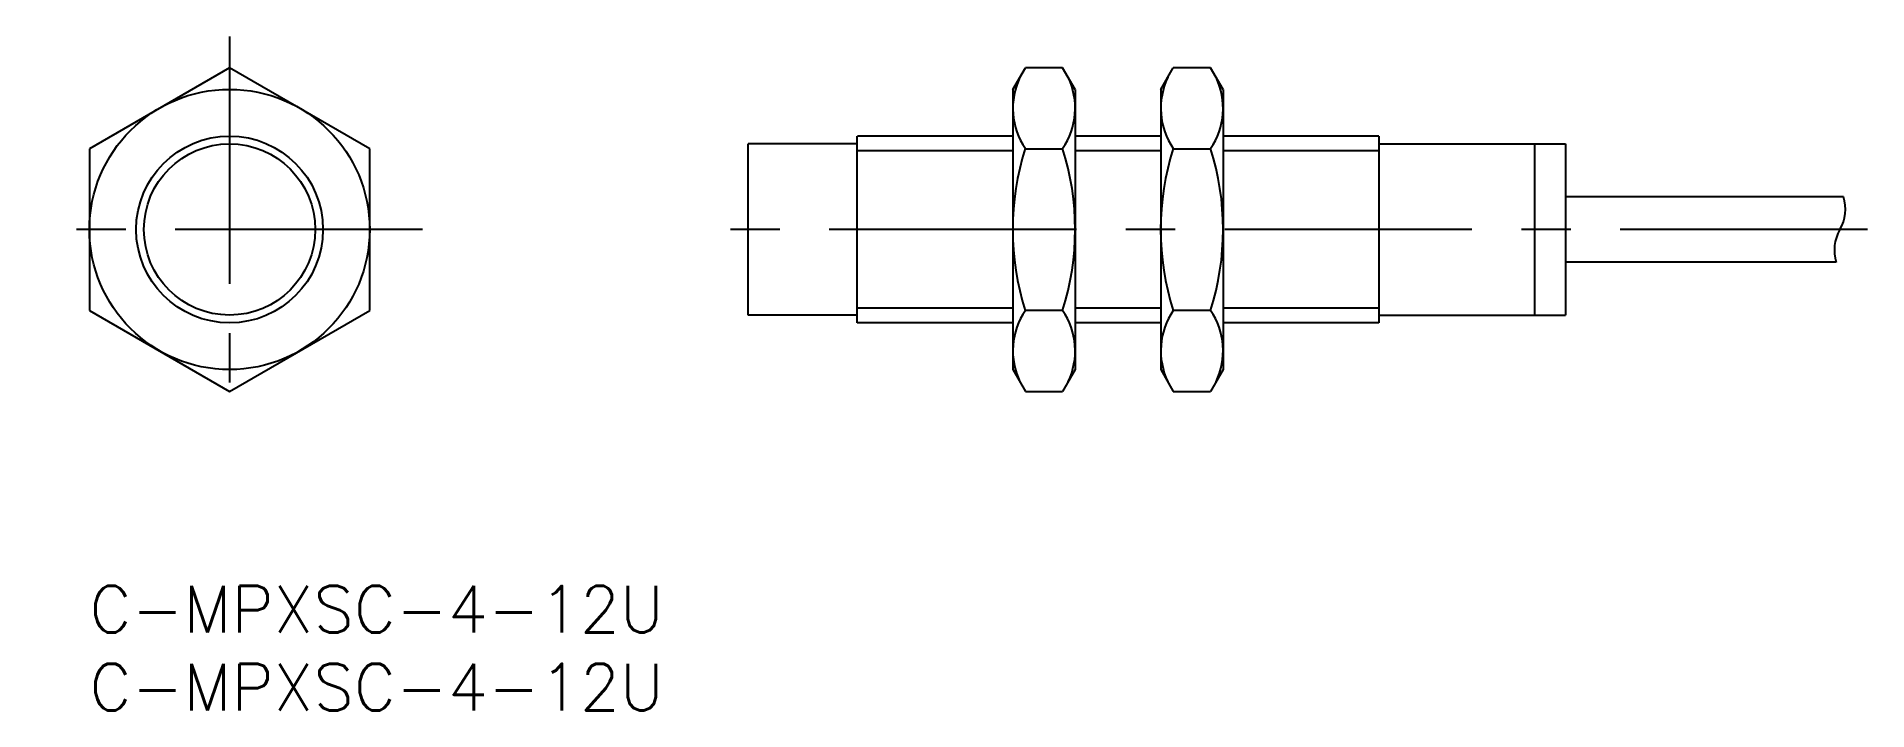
# Model space of a CAD drawing. Extents: x -3 to 114, y -8 to 35.
import ezdxf
from ezdxf.enums import TextEntityAlignment as Align

# ---------------------------------------------------------------- set-up
doc = ezdxf.new("R2010")
doc.units = 0
doc.header["$LTSCALE"] = 0.5
doc.linetypes.add('CENTER', pattern=[50.8, 31.75, -6.35, 6.35, -6.35])
doc.layers.get('0').update_dxf_attribs({"linetype": 'CONTINUOUS'})
doc.layers.add('CENTER', color=1, linetype='CENTER')
doc.styles.get("Standard").update_dxf_attribs({"font": 'txt.shx', "height": 3, "bigfont": 'bigfont.shx'})

msp = doc.modelspace()

# ---------------------------------------------------------------- linework, layer by layer
at = {"color": 7, "linetype": 'CONTINUOUS'}
for p, q in [((9, 33.28), (0, 28.08)), ((18, 28.08), (9, 33.28)), ((59.31, 31.89), (60.11, 33.28)), ((62.5, 33.28), (60.11, 33.28)), ((63.31, 31.89), (62.5, 33.28)), ((68.81, 31.89), (69.61, 33.28)), ((72, 33.28), (69.61, 33.28)), ((72.81, 31.89), (72, 33.28)), ((59.31, 31.89), (59.31, 13.89)), ((59.31, 31.89), (59.31, 13.89)), ((63.31, 31.89), (63.31, 13.89)), ((68.81, 31.89), (68.81, 13.89)), ((68.81, 31.89), (68.81, 13.89)), ((72.81, 31.89), (72.81, 13.89)), ((49.3, 28.39), (42.3, 28.39)), ((42.3, 17.39), (42.3, 28.39)), ((49.3, 16.89), (49.3, 28.89)), ((59.31, 28.89), (49.32, 28.89)), ((68.81, 28.89), (63.31, 28.89)), ((82.82, 28.89), (72.81, 28.89)), ((82.82, 28.89), (82.82, 16.89)), ((82.82, 28.39), (94.8, 28.39)), ((92.8, 28.39), (92.8, 17.39)), ((94.8, 28.39), (94.8, 17.39)), ((0, 28.08), (0, 17.69)), ((18, 17.69), (18, 28.08)), ((60.11, 28.08), (62.5, 28.08)), ((69.61, 28.08), (72, 28.08)), ((112.65, 24.99), (94.8, 24.99)), ((112.19, 20.79), (94.8, 20.79)), ((0, 17.69), (9, 12.49)), ((9, 12.49), (18, 17.69)), ((62.5, 17.69), (60.11, 17.69)), ((72, 17.69), (69.61, 17.69)), ((49.3, 17.39), (42.3, 17.39)), ((59.31, 16.89), (49.3, 16.89)), ((68.81, 16.89), (63.31, 16.89)), ((82.82, 16.89), (72.81, 16.89)), ((82.82, 17.39), (94.8, 17.39)), ((59.31, 13.89), (60.11, 12.49)), ((63.31, 13.89), (62.5, 12.49)), ((68.81, 13.89), (69.61, 12.49)), ((72.81, 13.89), (72, 12.49)), ((60.11, 12.49), (62.5, 12.49)), ((69.61, 12.49), (72, 12.49))]:
    msp.add_line(p, q, dxfattribs=at)
at = {"color": 3, "linetype": 'CONTINUOUS'}
for p, q in [((59.31, 27.94), (49.3, 27.94)), ((68.81, 27.94), (63.31, 27.94)), ((82.82, 27.94), (72.81, 27.94)), ((59.31, 17.83), (49.3, 17.83)), ((68.81, 17.83), (63.31, 17.83)), ((82.82, 17.83), (72.81, 17.83))]:
    msp.add_line(p, q, dxfattribs=at)
at = {"color": 7, "linetype": 'CONTINUOUS'}
for radius in [9, 6, 5.5]:
    msp.add_circle((9, 22.89), radius, dxfattribs=at)
for centre, radius, start, end in [((63.91, 30.68), 4.6, 154.3842, 214.3842), ((58.71, 30.68), 4.6, 325.6158, 25.6158), ((73.41, 30.68), 4.6, 154.3842, 214.3842), ((68.21, 30.68), 4.6, 325.6158, 25.6158), ((76.5, 22.89), 17.2, 162.412, 197.588), ((46.11, 22.89), 17.2, 342.412, 17.588), ((86, 22.89), 17.2, 162.412, 197.588), ((55.61, 22.89), 17.2, 342.412, 17.588), ((63.91, 15.09), 4.6, 145.6158, 205.6158), ((58.71, 15.09), 4.6, 334.3842, 34.3842), ((73.41, 15.09), 4.6, 145.6158, 205.6158), ((68.21, 15.09), 4.6, 334.3842, 34.3842)]:
    msp.add_arc(centre, radius, start, end, dxfattribs=at)
at = {"color": 3, "linetype": 'CONTINUOUS'}
for centre, radius, start, end in [((110.15, 24.2), 2.63, 330, 17.4576), ((114.69, 21.57), 2.62, 150, 197.4576)]:
    msp.add_arc(centre, radius, start, end, dxfattribs=at)
at = {"layer": 'CENTER', "color": 1, "linetype": 'CENTER'}
for p, q in [((9, 35.28), (9, 10.49)), ((21.39, 22.89), (-3.39, 22.89)), ((114.19, 22.89), (40.32, 22.89))]:
    msp.add_line(p, q, dxfattribs=at)

# ---------------------------------------------------------------- texts
at = {"color": 7, "linetype": 'CONTINUOUS'}
for p in [(0, 0), (0, -5)]:
    msp.add_text('C-MPXSC-4-12U', height=3, dxfattribs=at).set_placement(p, align=Align.TOP_LEFT)

doc.saveas('drawing.dxf')
